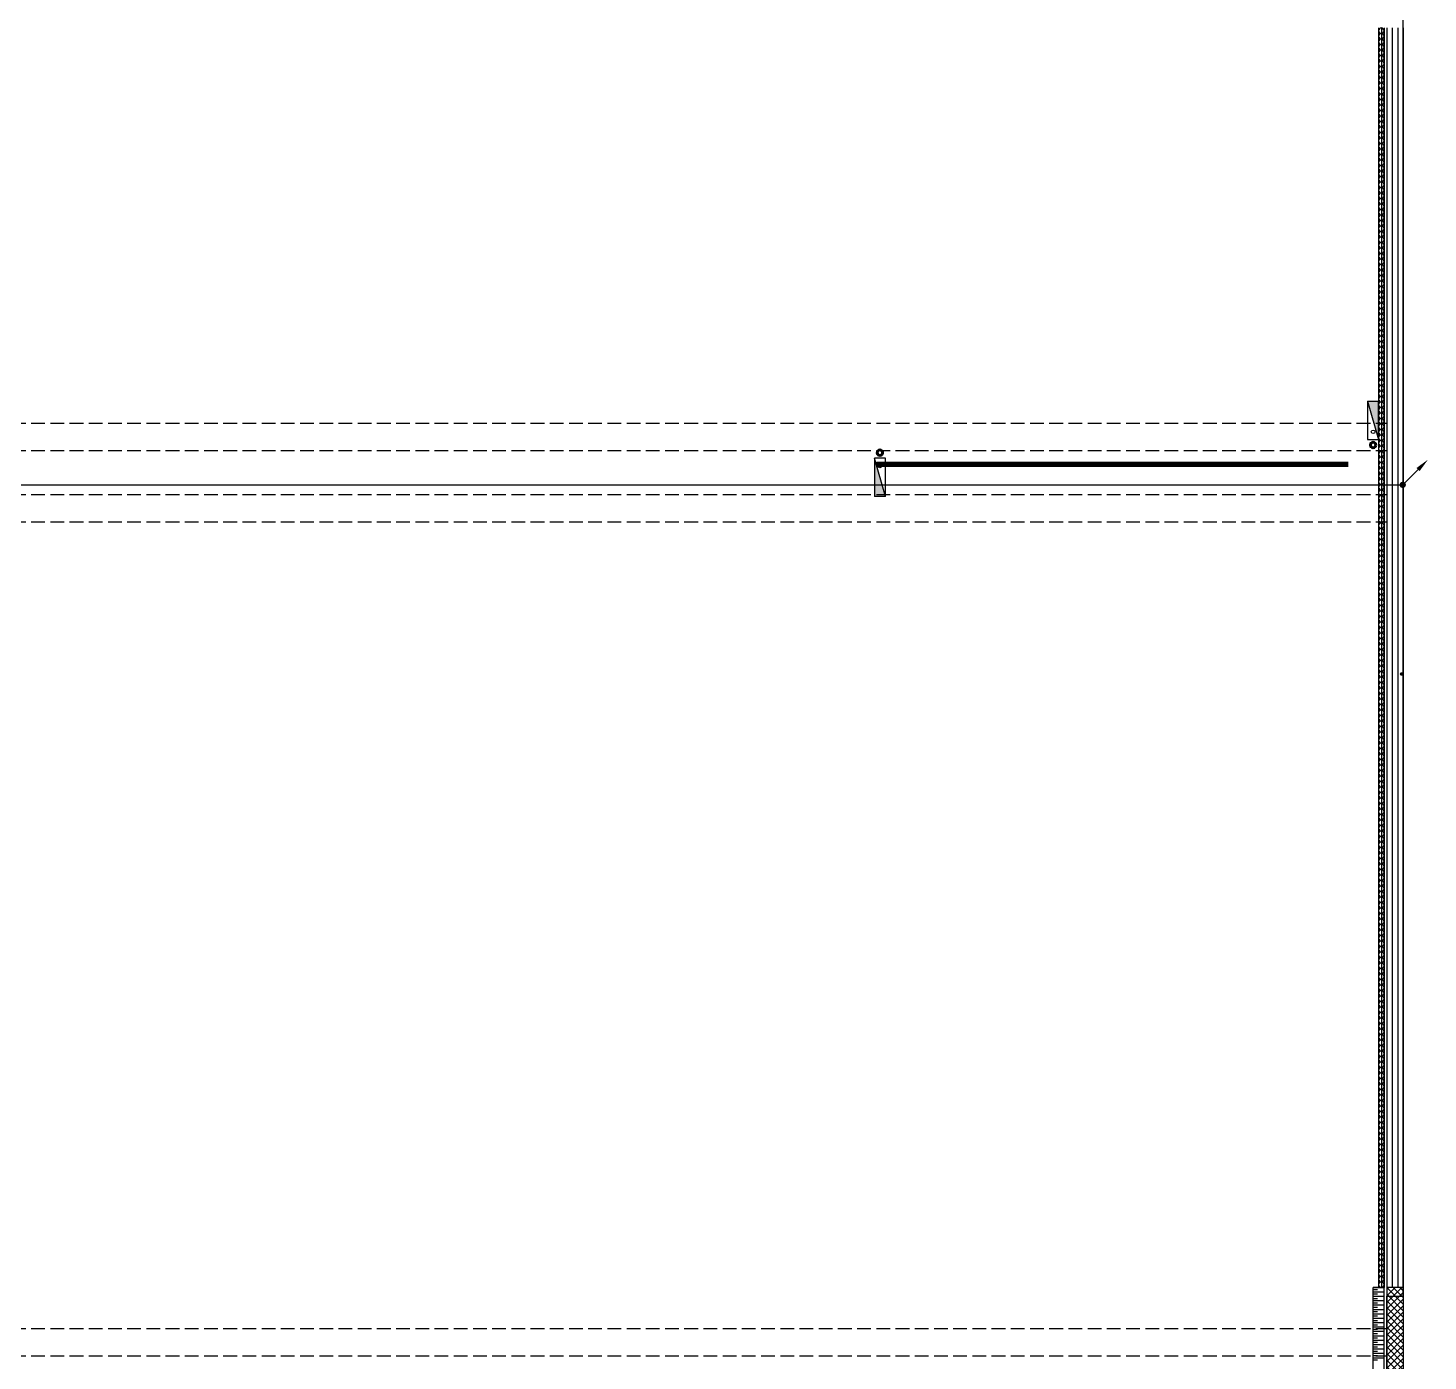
# Model space of a CAD drawing. Extents: x -474411 to 577939, y 0 to 1014176.
# Drawn here: x -153112 to -127604, y 656878 to 681170 of the extents above; entities that cross this region are included whole.
import ezdxf

# ---------------------------------------------------------------- set-up
doc = ezdxf.new("R2010")
doc.units = 0
doc.header["$LTSCALE"] = 1000
doc.header["$MEASUREMENT"] = 0
doc.linetypes.add('CENTER', pattern=[2, 1.25, -0.25, 0.25, -0.25])
doc.linetypes.add('DASH', pattern=[0.35, 0.25, -0.1])
doc.layers.get('Defpoints').update_dxf_attribs({"color": 210})
for name, color, linetype in [('A-AXIS-SYMB', 3, 'Continuous'), ('A-HATCH-2', 251, 'Continuous'), ('A-LIN-V', 9, 'Continuous'), ('A-WINDOW', 140, 'Continuous'), ('AS-WALL', 40, 'Continuous'), ('AS-结构边线层', 200, 'Continuous'), ('CURTWALL', 4, 'Continuous'), ('DIM_SYMB', 3, 'Continuous'), ('LWIRE', 4, 'Continuous'), ('PUB_HATCH', 8, 'Continuous'), ('SB_ZF消火栓', 10, 'Continuous'), ('照明-灯具', 3, 'Continuous')]:
    doc.layers.add(name, color=color, linetype=linetype)
doc.layers.add('LG-ZF消防', color=1, linetype='Continuous', lineweight=60)
doc.layers.add('柱间支撑', color=6, linetype='CENTER', lineweight=0)
doc.styles.get("Standard").update_dxf_attribs({"font": 'gbenor.shx', "bigfont": 'gbcbig.shx'})

# ---------------------------------------------------------------- blocks, each defined once
blk = doc.blocks.new('43243')
at = {"layer": 'AS-结构边线层', "color": 8}
blk.add_lwpolyline([(-155994, 639720), (-146454, 639720), (-146454, 640170), (-144354, 640170), (-144354, 639720), (-128354, 639720), (-128354, 658060), (-128054, 658060), (-128054, 681330)], dxfattribs=at)
blk = doc.blocks.new('w42343')
at = {"layer": 'A-HATCH-2', "linetype": 'DASH'}
for p, q in [((-263654, 673970), (-128354, 673970)), ((-263654, 673470), (-128354, 673470)), ((-263654, 672670), (-128354, 672670)), ((-263654, 672170), (-128354, 672170)), ((-263654, 657470), (-128354, 657470)), ((-263654, 656970), (-128354, 656970))]:
    blk.add_line(p, q, dxfattribs=at)
blk = doc.blocks.new('34242343243')
at = {"color": 8}
for p, q in [((-128504, 681170), (-128504, 681070)), ((-128454, 681170), (-128454, 681070)), ((-128404, 681170), (-128404, 681070)), ((-128504, 681070), (-128504, 680970)), ((-128504, 680970), (-128504, 680869)), ((-128504, 680869), (-128504, 680769)), ((-128454, 681070), (-128454, 680970)), ((-128454, 680970), (-128454, 680869)), ((-128454, 680869), (-128454, 680769)), ((-128404, 681070), (-128404, 680970)), ((-128404, 680970), (-128404, 680869)), ((-128404, 680869), (-128404, 680769)), ((-128504, 680769), (-128504, 680669)), ((-128504, 680669), (-128504, 680569)), ((-128504, 680569), (-128504, 680468)), ((-128454, 680769), (-128454, 680669)), ((-128454, 680669), (-128454, 680569)), ((-128454, 680569), (-128454, 680468)), ((-128404, 680769), (-128404, 680669)), ((-128404, 680669), (-128404, 680569)), ((-128404, 680569), (-128404, 680468)), ((-128504, 680468), (-128504, 680368)), ((-128504, 680368), (-128504, 680268)), ((-128454, 680468), (-128454, 680368)), ((-128454, 680368), (-128454, 680268)), ((-128404, 680468), (-128404, 680368)), ((-128404, 680368), (-128404, 680268)), ((-128504, 680268), (-128504, 680168)), ((-128504, 680168), (-128504, 680068)), ((-128504, 680068), (-128504, 679967)), ((-128454, 680268), (-128454, 680168)), ((-128454, 680168), (-128454, 680068)), ((-128454, 680068), (-128454, 679967)), ((-128404, 680268), (-128404, 680168)), ((-128404, 680168), (-128404, 680068)), ((-128404, 680068), (-128404, 679967)), ((-128504, 679967), (-128504, 679867)), ((-128504, 679867), (-128504, 679767)), ((-128454, 679967), (-128454, 679867)), ((-128454, 679867), (-128454, 679767)), ((-128404, 679967), (-128404, 679867)), ((-128404, 679867), (-128404, 679767)), ((-128504, 679767), (-128504, 679667)), ((-128504, 679667), (-128504, 679567)), ((-128504, 679567), (-128504, 679466)), ((-128454, 679767), (-128454, 679667)), ((-128454, 679667), (-128454, 679567)), ((-128454, 679567), (-128454, 679466)), ((-128404, 679767), (-128404, 679667)), ((-128404, 679667), (-128404, 679567)), ((-128404, 679567), (-128404, 679466)), ((-128504, 679466), (-128504, 679366)), ((-128504, 679366), (-128504, 679266)), ((-128454, 679466), (-128454, 679366)), ((-128454, 679366), (-128454, 679266)), ((-128404, 679466), (-128404, 679366)), ((-128404, 679366), (-128404, 679266)), ((-128504, 679266), (-128504, 679166)), ((-128504, 679166), (-128504, 679065)), ((-128504, 679065), (-128504, 678965)), ((-128454, 679266), (-128454, 679166)), ((-128454, 679166), (-128454, 679065)), ((-128454, 679065), (-128454, 678965)), ((-128404, 679266), (-128404, 679166)), ((-128404, 679166), (-128404, 679065)), ((-128404, 679065), (-128404, 678965)), ((-128504, 678965), (-128504, 678865)), ((-128504, 678865), (-128504, 678765)), ((-128454, 678965), (-128454, 678865)), ((-128454, 678865), (-128454, 678765)), ((-128404, 678965), (-128404, 678865)), ((-128404, 678865), (-128404, 678765)), ((-128504, 678765), (-128504, 678665)), ((-128504, 678665), (-128504, 678564)), ((-128504, 678564), (-128504, 678464)), ((-128454, 678765), (-128454, 678665)), ((-128454, 678665), (-128454, 678564)), ((-128454, 678564), (-128454, 678464)), ((-128404, 678765), (-128404, 678665)), ((-128404, 678665), (-128404, 678564)), ((-128404, 678564), (-128404, 678464)), ((-128504, 678464), (-128504, 678364)), ((-128504, 678364), (-128504, 678264)), ((-128454, 678464), (-128454, 678364)), ((-128454, 678364), (-128454, 678264)), ((-128404, 678464), (-128404, 678364)), ((-128404, 678364), (-128404, 678264)), ((-128504, 678264), (-128504, 678163)), ((-128504, 678163), (-128504, 678063)), ((-128504, 678063), (-128504, 677963)), ((-128454, 678264), (-128454, 678163)), ((-128454, 678163), (-128454, 678063)), ((-128454, 678063), (-128454, 677963)), ((-128404, 678264), (-128404, 678163)), ((-128404, 678163), (-128404, 678063)), ((-128404, 678063), (-128404, 677963)), ((-128504, 677963), (-128504, 677863)), ((-128504, 677863), (-128504, 677763)), ((-128504, 677763), (-128504, 677662)), ((-128454, 677963), (-128454, 677863)), ((-128454, 677863), (-128454, 677763)), ((-128454, 677763), (-128454, 677662)), ((-128404, 677963), (-128404, 677863)), ((-128404, 677863), (-128404, 677763)), ((-128404, 677763), (-128404, 677662)), ((-128504, 677662), (-128504, 677562)), ((-128504, 677562), (-128504, 677462)), ((-128454, 677662), (-128454, 677562)), ((-128454, 677562), (-128454, 677462)), ((-128404, 677662), (-128404, 677562)), ((-128404, 677562), (-128404, 677462)), ((-128504, 677462), (-128504, 677362)), ((-128504, 677362), (-128504, 677261)), ((-128504, 677261), (-128504, 677161)), ((-128454, 677462), (-128454, 677362)), ((-128454, 677362), (-128454, 677261)), ((-128454, 677261), (-128454, 677161)), ((-128404, 677462), (-128404, 677362)), ((-128404, 677362), (-128404, 677261)), ((-128404, 677261), (-128404, 677161)), ((-128504, 677161), (-128504, 677061)), ((-128504, 677061), (-128504, 676961)), ((-128454, 677161), (-128454, 677061)), ((-128454, 677061), (-128454, 676961)), ((-128404, 677161), (-128404, 677061)), ((-128404, 677061), (-128404, 676961)), ((-128504, 676961), (-128504, 676861)), ((-128504, 676861), (-128504, 676760)), ((-128504, 676760), (-128504, 676660)), ((-128454, 676961), (-128454, 676861)), ((-128454, 676861), (-128454, 676760)), ((-128454, 676760), (-128454, 676660)), ((-128404, 676961), (-128404, 676861)), ((-128404, 676861), (-128404, 676760)), ((-128404, 676760), (-128404, 676660)), ((-128504, 676660), (-128504, 676560)), ((-128504, 676560), (-128504, 676460)), ((-128454, 676660), (-128454, 676560)), ((-128454, 676560), (-128454, 676460)), ((-128404, 676660), (-128404, 676560)), ((-128404, 676560), (-128404, 676460)), ((-128504, 676460), (-128504, 676360)), ((-128504, 676360), (-128504, 676259)), ((-128504, 676259), (-128504, 676159)), ((-128454, 676460), (-128454, 676360)), ((-128454, 676360), (-128454, 676259)), ((-128454, 676259), (-128454, 676159)), ((-128404, 676460), (-128404, 676360)), ((-128404, 676360), (-128404, 676259)), ((-128404, 676259), (-128404, 676159)), ((-128504, 676159), (-128504, 676059)), ((-128504, 676059), (-128504, 675959)), ((-128454, 676159), (-128454, 676059)), ((-128454, 676059), (-128454, 675959)), ((-128404, 676159), (-128404, 676059)), ((-128404, 676059), (-128404, 675959)), ((-128504, 675959), (-128504, 675858)), ((-128504, 675858), (-128504, 675758)), ((-128504, 675758), (-128504, 675658)), ((-128454, 675959), (-128454, 675858)), ((-128454, 675858), (-128454, 675758)), ((-128454, 675758), (-128454, 675658)), ((-128404, 675959), (-128404, 675858)), ((-128404, 675858), (-128404, 675758)), ((-128404, 675758), (-128404, 675658)), ((-128504, 675658), (-128504, 675558)), ((-128504, 675558), (-128504, 675458)), ((-128454, 675658), (-128454, 675558)), ((-128454, 675558), (-128454, 675458)), ((-128404, 675658), (-128404, 675558)), ((-128404, 675558), (-128404, 675458)), ((-128504, 675458), (-128504, 675357)), ((-128504, 675357), (-128504, 675257)), ((-128504, 675257), (-128504, 675157)), ((-128454, 675458), (-128454, 675357)), ((-128454, 675357), (-128454, 675257)), ((-128454, 675257), (-128454, 675157)), ((-128404, 675458), (-128404, 675357)), ((-128404, 675357), (-128404, 675257)), ((-128404, 675257), (-128404, 675157)), ((-128504, 675157), (-128504, 675057)), ((-128504, 675057), (-128504, 674956)), ((-128504, 674956), (-128504, 674856)), ((-128454, 675157), (-128454, 675057)), ((-128454, 675057), (-128454, 674956)), ((-128454, 674956), (-128454, 674856)), ((-128404, 675157), (-128404, 675057)), ((-128404, 675057), (-128404, 674956)), ((-128404, 674956), (-128404, 674856)), ((-128504, 674856), (-128504, 674756)), ((-128504, 674756), (-128504, 674656)), ((-128454, 674856), (-128454, 674756)), ((-128454, 674756), (-128454, 674656)), ((-128404, 674856), (-128404, 674756)), ((-128404, 674756), (-128404, 674656)), ((-128504, 674656), (-128504, 674556)), ((-128504, 674556), (-128504, 674455)), ((-128504, 674455), (-128504, 674355)), ((-128454, 674656), (-128454, 674556)), ((-128454, 674556), (-128454, 674455)), ((-128454, 674455), (-128454, 674355)), ((-128404, 674656), (-128404, 674556)), ((-128404, 674556), (-128404, 674455)), ((-128404, 674455), (-128404, 674355)), ((-128504, 674355), (-128504, 674255)), ((-128504, 674255), (-128504, 674155)), ((-128454, 674355), (-128454, 674255)), ((-128454, 674255), (-128454, 674155)), ((-128404, 674355), (-128404, 674255)), ((-128404, 674255), (-128404, 674155)), ((-128504, 674155), (-128504, 674054)), ((-128504, 674054), (-128504, 673954)), ((-128504, 673954), (-128504, 673854)), ((-128454, 674155), (-128454, 674054)), ((-128454, 674054), (-128454, 673954)), ((-128454, 673954), (-128454, 673854)), ((-128404, 674155), (-128404, 674054)), ((-128404, 674054), (-128404, 673954)), ((-128404, 673954), (-128404, 673854)), ((-128504, 673854), (-128504, 673754)), ((-128504, 673754), (-128504, 673654)), ((-128454, 673854), (-128454, 673754)), ((-128454, 673754), (-128454, 673654)), ((-128404, 673854), (-128404, 673754)), ((-128404, 673754), (-128404, 673654)), ((-128504, 673654), (-128504, 673553)), ((-128504, 673553), (-128504, 673453)), ((-128504, 673453), (-128504, 673353)), ((-128454, 673654), (-128454, 673553)), ((-128454, 673553), (-128454, 673453)), ((-128454, 673453), (-128454, 673353)), ((-128404, 673654), (-128404, 673553)), ((-128404, 673553), (-128404, 673453)), ((-128404, 673453), (-128404, 673353)), ((-128504, 673353), (-128504, 673253)), ((-128504, 673253), (-128504, 673153)), ((-128454, 673353), (-128454, 673253)), ((-128454, 673253), (-128454, 673153)), ((-128404, 673353), (-128404, 673253)), ((-128404, 673253), (-128404, 673153)), ((-128504, 673153), (-128504, 673052)), ((-128504, 673052), (-128504, 672952)), ((-128504, 672952), (-128504, 672852)), ((-128454, 673153), (-128454, 673052)), ((-128454, 673052), (-128454, 672952)), ((-128454, 672952), (-128454, 672852)), ((-128404, 673153), (-128404, 673052)), ((-128404, 673052), (-128404, 672952)), ((-128404, 672952), (-128404, 672852)), ((-128504, 672852), (-128504, 672752)), ((-128504, 672752), (-128504, 672651)), ((-128454, 672852), (-128454, 672752)), ((-128454, 672752), (-128454, 672651)), ((-128404, 672852), (-128404, 672752)), ((-128404, 672752), (-128404, 672651)), ((-128504, 672651), (-128504, 672551)), ((-128504, 672551), (-128504, 672451)), ((-128504, 672451), (-128504, 672351)), ((-128454, 672651), (-128454, 672551)), ((-128454, 672551), (-128454, 672451)), ((-128454, 672451), (-128454, 672351)), ((-128404, 672651), (-128404, 672551)), ((-128404, 672551), (-128404, 672451)), ((-128404, 672451), (-128404, 672351)), ((-128504, 672351), (-128504, 672251)), ((-128504, 672251), (-128504, 672150)), ((-128504, 672150), (-128504, 672050)), ((-128454, 672351), (-128454, 672251)), ((-128454, 672251), (-128454, 672150)), ((-128454, 672150), (-128454, 672050)), ((-128404, 672351), (-128404, 672251)), ((-128404, 672251), (-128404, 672150)), ((-128404, 672150), (-128404, 672050)), ((-128504, 672050), (-128504, 671950)), ((-128504, 671950), (-128504, 671850)), ((-128454, 672050), (-128454, 671950)), ((-128454, 671950), (-128454, 671850)), ((-128404, 672050), (-128404, 671950)), ((-128404, 671950), (-128404, 671850)), ((-128504, 671850), (-128504, 671749)), ((-128504, 671749), (-128504, 671649)), ((-128504, 671649), (-128504, 671549)), ((-128454, 671850), (-128454, 671749)), ((-128454, 671749), (-128454, 671649)), ((-128454, 671649), (-128454, 671549)), ((-128404, 671850), (-128404, 671749)), ((-128404, 671749), (-128404, 671649)), ((-128404, 671649), (-128404, 671549)), ((-128504, 671549), (-128504, 671449)), ((-128504, 671449), (-128504, 671349)), ((-128454, 671549), (-128454, 671449)), ((-128454, 671449), (-128454, 671349)), ((-128404, 671549), (-128404, 671449)), ((-128404, 671449), (-128404, 671349)), ((-128504, 671349), (-128504, 671248)), ((-128504, 671248), (-128504, 671148)), ((-128504, 671148), (-128504, 671048)), ((-128454, 671349), (-128454, 671248)), ((-128454, 671248), (-128454, 671148)), ((-128454, 671148), (-128454, 671048)), ((-128404, 671349), (-128404, 671248)), ((-128404, 671248), (-128404, 671148)), ((-128404, 671148), (-128404, 671048)), ((-128504, 671048), (-128504, 670948)), ((-128504, 670948), (-128504, 670848)), ((-128454, 671048), (-128454, 670948)), ((-128454, 670948), (-128454, 670848)), ((-128404, 671048), (-128404, 670948)), ((-128404, 670948), (-128404, 670848)), ((-128504, 670848), (-128504, 670747)), ((-128504, 670747), (-128504, 670647)), ((-128504, 670647), (-128504, 670547)), ((-128454, 670848), (-128454, 670747)), ((-128454, 670747), (-128454, 670647)), ((-128454, 670647), (-128454, 670547)), ((-128404, 670848), (-128404, 670747)), ((-128404, 670747), (-128404, 670647)), ((-128404, 670647), (-128404, 670547)), ((-128504, 670547), (-128504, 670447)), ((-128504, 670447), (-128504, 670346)), ((-128454, 670547), (-128454, 670447)), ((-128454, 670447), (-128454, 670346)), ((-128404, 670547), (-128404, 670447)), ((-128404, 670447), (-128404, 670346)), ((-128504, 670346), (-128504, 670246)), ((-128504, 670246), (-128504, 670146)), ((-128504, 670146), (-128504, 670046)), ((-128454, 670346), (-128454, 670246)), ((-128454, 670246), (-128454, 670146)), ((-128454, 670146), (-128454, 670046)), ((-128404, 670346), (-128404, 670246)), ((-128404, 670246), (-128404, 670146)), ((-128404, 670146), (-128404, 670046)), ((-128504, 670046), (-128504, 669946)), ((-128504, 669946), (-128504, 669845)), ((-128454, 670046), (-128454, 669946)), ((-128454, 669946), (-128454, 669845)), ((-128404, 670046), (-128404, 669946)), ((-128404, 669946), (-128404, 669845)), ((-128504, 669845), (-128504, 669745)), ((-128504, 669745), (-128504, 669645)), ((-128504, 669645), (-128504, 669545)), ((-128454, 669845), (-128454, 669745)), ((-128454, 669745), (-128454, 669645)), ((-128454, 669645), (-128454, 669545)), ((-128404, 669845), (-128404, 669745)), ((-128404, 669745), (-128404, 669645)), ((-128404, 669645), (-128404, 669545)), ((-128504, 669545), (-128504, 669444)), ((-128504, 669444), (-128504, 669344)), ((-128504, 669344), (-128504, 669244)), ((-128454, 669545), (-128454, 669444)), ((-128454, 669444), (-128454, 669344)), ((-128454, 669344), (-128454, 669244)), ((-128404, 669545), (-128404, 669444)), ((-128404, 669444), (-128404, 669344)), ((-128404, 669344), (-128404, 669244)), ((-128504, 669244), (-128504, 669144)), ((-128504, 669144), (-128504, 669044)), ((-128454, 669244), (-128454, 669144)), ((-128454, 669144), (-128454, 669044)), ((-128404, 669244), (-128404, 669144)), ((-128404, 669144), (-128404, 669044)), ((-128504, 669044), (-128504, 668943)), ((-128504, 668943), (-128504, 668843)), ((-128504, 668843), (-128504, 668743)), ((-128454, 669044), (-128454, 668943)), ((-128454, 668943), (-128454, 668843)), ((-128454, 668843), (-128454, 668743)), ((-128404, 669044), (-128404, 668943)), ((-128404, 668943), (-128404, 668843)), ((-128404, 668843), (-128404, 668743)), ((-128504, 668743), (-128504, 668643)), ((-128504, 668643), (-128504, 668542)), ((-128454, 668743), (-128454, 668643)), ((-128454, 668643), (-128454, 668542)), ((-128404, 668743), (-128404, 668643)), ((-128404, 668643), (-128404, 668542)), ((-128504, 668542), (-128504, 668442)), ((-128504, 668442), (-128504, 668342)), ((-128504, 668342), (-128504, 668242)), ((-128454, 668542), (-128454, 668442)), ((-128454, 668442), (-128454, 668342)), ((-128454, 668342), (-128454, 668242)), ((-128404, 668542), (-128404, 668442)), ((-128404, 668442), (-128404, 668342)), ((-128404, 668342), (-128404, 668242)), ((-128504, 668242), (-128504, 668142)), ((-128504, 668142), (-128504, 668041)), ((-128454, 668242), (-128454, 668142)), ((-128454, 668142), (-128454, 668041)), ((-128404, 668242), (-128404, 668142)), ((-128404, 668142), (-128404, 668041)), ((-128504, 668041), (-128504, 667941)), ((-128504, 667941), (-128504, 667841)), ((-128504, 667841), (-128504, 667741)), ((-128454, 668041), (-128454, 667941)), ((-128454, 667941), (-128454, 667841)), ((-128454, 667841), (-128454, 667741)), ((-128404, 668041), (-128404, 667941)), ((-128404, 667941), (-128404, 667841)), ((-128404, 667841), (-128404, 667741)), ((-128504, 667741), (-128504, 667641)), ((-128504, 667641), (-128504, 667540)), ((-128454, 667741), (-128454, 667641)), ((-128454, 667641), (-128454, 667540)), ((-128404, 667741), (-128404, 667641)), ((-128404, 667641), (-128404, 667540)), ((-128504, 667540), (-128504, 667440)), ((-128504, 667440), (-128504, 667340)), ((-128504, 667340), (-128504, 667240)), ((-128454, 667540), (-128454, 667440)), ((-128454, 667440), (-128454, 667340)), ((-128454, 667340), (-128454, 667240)), ((-128404, 667540), (-128404, 667440)), ((-128404, 667440), (-128404, 667340)), ((-128404, 667340), (-128404, 667240)), ((-128504, 667240), (-128504, 667139)), ((-128504, 667139), (-128504, 667039)), ((-128454, 667240), (-128454, 667139)), ((-128454, 667139), (-128454, 667039)), ((-128404, 667240), (-128404, 667139)), ((-128404, 667139), (-128404, 667039)), ((-128504, 667039), (-128504, 666939)), ((-128504, 666939), (-128504, 666839)), ((-128504, 666839), (-128504, 666739)), ((-128454, 667039), (-128454, 666939)), ((-128454, 666939), (-128454, 666839)), ((-128454, 666839), (-128454, 666739)), ((-128404, 667039), (-128404, 666939)), ((-128404, 666939), (-128404, 666839)), ((-128404, 666839), (-128404, 666739)), ((-128504, 666739), (-128504, 666638)), ((-128504, 666638), (-128504, 666538)), ((-128504, 666538), (-128504, 666438)), ((-128454, 666739), (-128454, 666638)), ((-128454, 666638), (-128454, 666538)), ((-128454, 666538), (-128454, 666438)), ((-128404, 666739), (-128404, 666638)), ((-128404, 666638), (-128404, 666538)), ((-128404, 666538), (-128404, 666438)), ((-128504, 666438), (-128504, 666338)), ((-128504, 666338), (-128504, 666237)), ((-128454, 666438), (-128454, 666338)), ((-128454, 666338), (-128454, 666237)), ((-128404, 666438), (-128404, 666338)), ((-128404, 666338), (-128404, 666237)), ((-128504, 666237), (-128504, 666137)), ((-128504, 666137), (-128504, 666037)), ((-128504, 666037), (-128504, 665937)), ((-128454, 666237), (-128454, 666137)), ((-128454, 666137), (-128454, 666037)), ((-128454, 666037), (-128454, 665937)), ((-128404, 666237), (-128404, 666137)), ((-128404, 666137), (-128404, 666037)), ((-128404, 666037), (-128404, 665937)), ((-128504, 665937), (-128504, 665837)), ((-128504, 665837), (-128504, 665736)), ((-128454, 665937), (-128454, 665837)), ((-128454, 665837), (-128454, 665736)), ((-128404, 665937), (-128404, 665837)), ((-128404, 665837), (-128404, 665736)), ((-128504, 665736), (-128504, 665636)), ((-128504, 665636), (-128504, 665536)), ((-128504, 665536), (-128504, 665436)), ((-128454, 665736), (-128454, 665636)), ((-128454, 665636), (-128454, 665536)), ((-128454, 665536), (-128454, 665436)), ((-128404, 665736), (-128404, 665636)), ((-128404, 665636), (-128404, 665536)), ((-128404, 665536), (-128404, 665436)), ((-128504, 665436), (-128504, 665336)), ((-128504, 665336), (-128504, 665235)), ((-128454, 665436), (-128454, 665336)), ((-128454, 665336), (-128454, 665235)), ((-128404, 665436), (-128404, 665336)), ((-128404, 665336), (-128404, 665235)), ((-128504, 665235), (-128504, 665135)), ((-128504, 665135), (-128504, 665035)), ((-128504, 665035), (-128504, 664935)), ((-128454, 665235), (-128454, 665135)), ((-128454, 665135), (-128454, 665035)), ((-128454, 665035), (-128454, 664935)), ((-128404, 665235), (-128404, 665135)), ((-128404, 665135), (-128404, 665035)), ((-128404, 665035), (-128404, 664935)), ((-128504, 664935), (-128504, 664834)), ((-128504, 664834), (-128504, 664734)), ((-128454, 664935), (-128454, 664834)), ((-128454, 664834), (-128454, 664734)), ((-128404, 664935), (-128404, 664834)), ((-128404, 664834), (-128404, 664734)), ((-128504, 664734), (-128504, 664634)), ((-128504, 664634), (-128504, 664534)), ((-128504, 664534), (-128504, 664434)), ((-128454, 664734), (-128454, 664634)), ((-128454, 664634), (-128454, 664534)), ((-128454, 664534), (-128454, 664434)), ((-128404, 664734), (-128404, 664634)), ((-128404, 664634), (-128404, 664534)), ((-128404, 664534), (-128404, 664434)), ((-128504, 664434), (-128504, 664333)), ((-128504, 664333), (-128504, 664233)), ((-128454, 664434), (-128454, 664333)), ((-128454, 664333), (-128454, 664233)), ((-128404, 664434), (-128404, 664333)), ((-128404, 664333), (-128404, 664233)), ((-128504, 664233), (-128504, 664133)), ((-128504, 664133), (-128504, 664033)), ((-128504, 664033), (-128504, 663932)), ((-128454, 664233), (-128454, 664133)), ((-128454, 664133), (-128454, 664033)), ((-128454, 664033), (-128454, 663932)), ((-128404, 664233), (-128404, 664133)), ((-128404, 664133), (-128404, 664033)), ((-128404, 664033), (-128404, 663932)), ((-128504, 663932), (-128504, 663832)), ((-128504, 663832), (-128504, 663732)), ((-128504, 663732), (-128504, 663632)), ((-128454, 663932), (-128454, 663832)), ((-128454, 663832), (-128454, 663732)), ((-128454, 663732), (-128454, 663632)), ((-128404, 663932), (-128404, 663832)), ((-128404, 663832), (-128404, 663732)), ((-128404, 663732), (-128404, 663632)), ((-128504, 663632), (-128504, 663532)), ((-128504, 663532), (-128504, 663431)), ((-128454, 663632), (-128454, 663532)), ((-128454, 663532), (-128454, 663431)), ((-128404, 663632), (-128404, 663532)), ((-128404, 663532), (-128404, 663431)), ((-128504, 663431), (-128504, 663331)), ((-128504, 663331), (-128504, 663231)), ((-128504, 663231), (-128504, 663131)), ((-128454, 663431), (-128454, 663331)), ((-128454, 663331), (-128454, 663231)), ((-128454, 663231), (-128454, 663131)), ((-128404, 663431), (-128404, 663331)), ((-128404, 663331), (-128404, 663231)), ((-128404, 663231), (-128404, 663131)), ((-128504, 663131), (-128504, 663030)), ((-128504, 663030), (-128504, 662930)), ((-128454, 663131), (-128454, 663030)), ((-128454, 663030), (-128454, 662930)), ((-128404, 663131), (-128404, 663030)), ((-128404, 663030), (-128404, 662930)), ((-128504, 662930), (-128504, 662830)), ((-128504, 662830), (-128504, 662730)), ((-128504, 662730), (-128504, 662630)), ((-128454, 662930), (-128454, 662830)), ((-128454, 662830), (-128454, 662730)), ((-128454, 662730), (-128454, 662630)), ((-128404, 662930), (-128404, 662830)), ((-128404, 662830), (-128404, 662730)), ((-128404, 662730), (-128404, 662630)), ((-128504, 662630), (-128504, 662529)), ((-128504, 662529), (-128504, 662429)), ((-128454, 662630), (-128454, 662529)), ((-128454, 662529), (-128454, 662429)), ((-128404, 662630), (-128404, 662529)), ((-128404, 662529), (-128404, 662429)), ((-128504, 662429), (-128504, 662329)), ((-128504, 662329), (-128504, 662229)), ((-128504, 662229), (-128504, 662129)), ((-128454, 662429), (-128454, 662329)), ((-128454, 662329), (-128454, 662229)), ((-128454, 662229), (-128454, 662129)), ((-128404, 662429), (-128404, 662329)), ((-128404, 662329), (-128404, 662229)), ((-128404, 662229), (-128404, 662129)), ((-128504, 662129), (-128504, 662028)), ((-128504, 662028), (-128504, 661928)), ((-128454, 662129), (-128454, 662028)), ((-128454, 662028), (-128454, 661928)), ((-128404, 662129), (-128404, 662028)), ((-128404, 662028), (-128404, 661928)), ((-128504, 661928), (-128504, 661828)), ((-128504, 661828), (-128504, 661728)), ((-128504, 661728), (-128504, 661627)), ((-128454, 661928), (-128454, 661828)), ((-128454, 661828), (-128454, 661728)), ((-128454, 661728), (-128454, 661627)), ((-128404, 661928), (-128404, 661828)), ((-128404, 661828), (-128404, 661728)), ((-128404, 661728), (-128404, 661627)), ((-128504, 661627), (-128504, 661527)), ((-128504, 661527), (-128504, 661427)), ((-128454, 661627), (-128454, 661527)), ((-128454, 661527), (-128454, 661427)), ((-128404, 661627), (-128404, 661527)), ((-128404, 661527), (-128404, 661427)), ((-128504, 661427), (-128504, 661327)), ((-128504, 661327), (-128504, 661227)), ((-128504, 661227), (-128504, 661126)), ((-128454, 661427), (-128454, 661327)), ((-128454, 661327), (-128454, 661227)), ((-128454, 661227), (-128454, 661126)), ((-128404, 661427), (-128404, 661327)), ((-128404, 661327), (-128404, 661227)), ((-128404, 661227), (-128404, 661126)), ((-128504, 661126), (-128504, 661026)), ((-128504, 661026), (-128504, 660926)), ((-128504, 660926), (-128504, 660826)), ((-128454, 661126), (-128454, 661026)), ((-128454, 661026), (-128454, 660926)), ((-128454, 660926), (-128454, 660826)), ((-128404, 661126), (-128404, 661026)), ((-128404, 661026), (-128404, 660926)), ((-128404, 660926), (-128404, 660826)), ((-128504, 660826), (-128504, 660725)), ((-128504, 660725), (-128504, 660625)), ((-128454, 660826), (-128454, 660725)), ((-128454, 660725), (-128454, 660625)), ((-128404, 660826), (-128404, 660725)), ((-128404, 660725), (-128404, 660625)), ((-128504, 660625), (-128504, 660525)), ((-128504, 660525), (-128504, 660425)), ((-128504, 660425), (-128504, 660325)), ((-128454, 660625), (-128454, 660525)), ((-128454, 660525), (-128454, 660425)), ((-128454, 660425), (-128454, 660325)), ((-128404, 660625), (-128404, 660525)), ((-128404, 660525), (-128404, 660425)), ((-128404, 660425), (-128404, 660325)), ((-128504, 660325), (-128504, 660224)), ((-128504, 660224), (-128504, 660124)), ((-128454, 660325), (-128454, 660224)), ((-128454, 660224), (-128454, 660124)), ((-128404, 660325), (-128404, 660224)), ((-128404, 660224), (-128404, 660124)), ((-128504, 660124), (-128504, 660024)), ((-128504, 660024), (-128504, 659924)), ((-128504, 659924), (-128504, 659823)), ((-128454, 660124), (-128454, 660024)), ((-128454, 660024), (-128454, 659924)), ((-128454, 659924), (-128454, 659823)), ((-128404, 660124), (-128404, 660024)), ((-128404, 660024), (-128404, 659924)), ((-128404, 659924), (-128404, 659823)), ((-128504, 659823), (-128504, 659723)), ((-128504, 659723), (-128504, 659623)), ((-128454, 659823), (-128454, 659723)), ((-128454, 659723), (-128454, 659623)), ((-128404, 659823), (-128404, 659723)), ((-128404, 659723), (-128404, 659623)), ((-128504, 659623), (-128504, 659523)), ((-128504, 659523), (-128504, 659423)), ((-128504, 659423), (-128504, 659322)), ((-128454, 659623), (-128454, 659523)), ((-128454, 659523), (-128454, 659423)), ((-128454, 659423), (-128454, 659322)), ((-128404, 659623), (-128404, 659523)), ((-128404, 659523), (-128404, 659423)), ((-128404, 659423), (-128404, 659322)), ((-128504, 659322), (-128504, 659222)), ((-128504, 659222), (-128504, 659122)), ((-128454, 659322), (-128454, 659222)), ((-128454, 659222), (-128454, 659122)), ((-128404, 659322), (-128404, 659222)), ((-128404, 659222), (-128404, 659122)), ((-128504, 659122), (-128504, 659022)), ((-128504, 659022), (-128504, 658922)), ((-128504, 658922), (-128504, 658821)), ((-128454, 659122), (-128454, 659022)), ((-128454, 659022), (-128454, 658922)), ((-128454, 658922), (-128454, 658821)), ((-128404, 659122), (-128404, 659022)), ((-128404, 659022), (-128404, 658922)), ((-128404, 658922), (-128404, 658821)), ((-128504, 658821), (-128504, 658721)), ((-128504, 658721), (-128504, 658621)), ((-128454, 658821), (-128454, 658721)), ((-128454, 658721), (-128454, 658621)), ((-128404, 658821), (-128404, 658721)), ((-128404, 658721), (-128404, 658621)), ((-128504, 658621), (-128504, 658521)), ((-128504, 658521), (-128504, 658420)), ((-128504, 658420), (-128504, 658320)), ((-128454, 658621), (-128454, 658521)), ((-128454, 658521), (-128454, 658420)), ((-128454, 658420), (-128454, 658320)), ((-128404, 658621), (-128404, 658521)), ((-128404, 658521), (-128404, 658420)), ((-128404, 658420), (-128404, 658320)), ((-128604, 658220), (-128404, 658220)), ((-128604, 658180), (-128524, 658180)), ((-128604, 658140), (-128404, 658140)), ((-128504, 658320), (-128504, 658220)), ((-128454, 658320), (-128454, 658220)), ((-128404, 658320), (-128404, 658220)), ((-128604, 658100), (-128524, 658100)), ((-128604, 658060), (-128404, 658060)), ((-128604, 658020), (-128524, 658020)), ((-128604, 657980), (-128404, 657980)), ((-128604, 657940), (-128524, 657940)), ((-128604, 657900), (-128404, 657900)), ((-128604, 657860), (-128524, 657860)), ((-128604, 657819), (-128404, 657819)), ((-128604, 657779), (-128524, 657779)), ((-128604, 657739), (-128404, 657739)), ((-128604, 657699), (-128524, 657699)), ((-128604, 657659), (-128404, 657659)), ((-128604, 657619), (-128524, 657619)), ((-128604, 657579), (-128404, 657579)), ((-128604, 657539), (-128524, 657539)), ((-128604, 657499), (-128404, 657499)), ((-128604, 657459), (-128524, 657459)), ((-128604, 657419), (-128404, 657419)), ((-128604, 657379), (-128524, 657379)), ((-128604, 657339), (-128404, 657339)), ((-128604, 657299), (-128524, 657299)), ((-128604, 657259), (-128404, 657259)), ((-128604, 657219), (-128524, 657219)), ((-128604, 657179), (-128404, 657179)), ((-128604, 657139), (-128524, 657139)), ((-128604, 657098), (-128404, 657098)), ((-128604, 657058), (-128524, 657058)), ((-128604, 657018), (-128404, 657018)), ((-128604, 656978), (-128524, 656978)), ((-128604, 656938), (-128404, 656938)), ((-128604, 656898), (-128524, 656898))]:
    blk.add_line(p, q, dxfattribs=at)
at = {"color": 8, "extrusion": (0, 0, -1)}
for centre in [(-128454, 681120), (-128454, 681020), (-128454, 680919), (-128454, 680819), (-128454, 680719), (-128454, 680619), (-128454, 680519), (-128454, 680418), (-128454, 680318), (-128454, 680218), (-128454, 680118), (-128454, 680017), (-128454, 679917), (-128454, 679817), (-128454, 679717), (-128454, 679617), (-128454, 679516), (-128454, 679416), (-128454, 679316), (-128454, 679216), (-128454, 679116), (-128454, 679015), (-128454, 678915), (-128454, 678815), (-128454, 678715), (-128454, 678614), (-128454, 678514), (-128454, 678414), (-128454, 678314), (-128454, 678214), (-128454, 678113), (-128454, 678013), (-128454, 677913), (-128454, 677813), (-128454, 677712), (-128454, 677612), (-128454, 677512), (-128454, 677412), (-128454, 677312), (-128454, 677211), (-128454, 677111), (-128454, 677011), (-128454, 676911), (-128454, 676811), (-128454, 676710), (-128454, 676610), (-128454, 676510), (-128454, 676410), (-128454, 676309), (-128454, 676209), (-128454, 676109), (-128454, 676009), (-128454, 675909), (-128454, 675808), (-128454, 675708), (-128454, 675608), (-128454, 675508), (-128454, 675407), (-128454, 675307), (-128454, 675207), (-128454, 675107), (-128454, 675007), (-128454, 674906), (-128454, 674806), (-128454, 674706), (-128454, 674606), (-128454, 674505), (-128454, 674405), (-128454, 674305), (-128454, 674205), (-128454, 674105), (-128454, 674004), (-128454, 673904), (-128454, 673804), (-128454, 673704), (-128454, 673604), (-128454, 673503), (-128454, 673403), (-128454, 673303), (-128454, 673203), (-128454, 673102), (-128454, 673002), (-128454, 672902), (-128454, 672802), (-128454, 672702), (-128454, 672601), (-128454, 672501), (-128454, 672401), (-128454, 672301), (-128454, 672200), (-128454, 672100), (-128454, 672000), (-128454, 671900), (-128454, 671800), (-128454, 671699), (-128454, 671599), (-128454, 671499), (-128454, 671399), (-128454, 671298), (-128454, 671198), (-128454, 671098), (-128454, 670998), (-128454, 670898), (-128454, 670797), (-128454, 670697), (-128454, 670597), (-128454, 670497), (-128454, 670397), (-128454, 670296), (-128454, 670196), (-128454, 670096), (-128454, 669996), (-128454, 669895), (-128454, 669795), (-128454, 669695), (-128454, 669595), (-128454, 669495), (-128454, 669394), (-128454, 669294), (-128454, 669194), (-128454, 669094), (-128454, 668993), (-128454, 668893), (-128454, 668793), (-128454, 668693), (-128454, 668593), (-128454, 668492), (-128454, 668392), (-128454, 668292), (-128454, 668192), (-128454, 668092), (-128454, 667991), (-128454, 667891), (-128454, 667791), (-128454, 667691), (-128454, 667590), (-128454, 667490), (-128454, 667390), (-128454, 667290), (-128454, 667190), (-128454, 667089), (-128454, 666989), (-128454, 666889), (-128454, 666789), (-128454, 666688), (-128454, 666588), (-128454, 666488), (-128454, 666388), (-128454, 666288), (-128454, 666187), (-128454, 666087), (-128454, 665987), (-128454, 665887), (-128454, 665786), (-128454, 665686), (-128454, 665586), (-128454, 665486), (-128454, 665386), (-128454, 665285), (-128454, 665185), (-128454, 665085), (-128454, 664985), (-128454, 664885), (-128454, 664784), (-128454, 664684), (-128454, 664584), (-128454, 664484), (-128454, 664383), (-128454, 664283), (-128454, 664183), (-128454, 664083), (-128454, 663983), (-128454, 663882), (-128454, 663782), (-128454, 663682), (-128454, 663582), (-128454, 663481), (-128454, 663381), (-128454, 663281), (-128454, 663181), (-128454, 663081), (-128454, 662980), (-128454, 662880), (-128454, 662780), (-128454, 662680), (-128454, 662579), (-128454, 662479), (-128454, 662379), (-128454, 662279), (-128454, 662179), (-128454, 662078), (-128454, 661978), (-128454, 661878), (-128454, 661778), (-128454, 661678), (-128454, 661577), (-128454, 661477), (-128454, 661377), (-128454, 661277), (-128454, 661176), (-128454, 661076), (-128454, 660976), (-128454, 660876), (-128454, 660776), (-128454, 660675), (-128454, 660575), (-128454, 660475), (-128454, 660375), (-128454, 660274), (-128454, 660174), (-128454, 660074), (-128454, 659974), (-128454, 659874), (-128454, 659773), (-128454, 659673), (-128454, 659573), (-128454, 659473), (-128454, 659373), (-128454, 659272), (-128454, 659172), (-128454, 659072), (-128454, 658972), (-128454, 658871), (-128454, 658771), (-128454, 658671), (-128454, 658571), (-128454, 658471), (-128454, 658370), (-128454, 658270)]:
    blk.add_ellipse(centre, major_axis=(0, 50.1), ratio=0.997821, start_param=3.141593, end_param=9.424778, dxfattribs=at)
at = {"layer": 'A-LIN-V', "color": 8}
for p, q in [((-128404, 658220), (-128604, 658220)), ((-128604, 643320), (-128604, 658220)), ((-128404, 643320), (-128404, 658220))]:
    blk.add_line(p, q, dxfattribs=at)
at = {"layer": 'Defpoints', "color": 8}
for p in [(-128604, 658140), (-128604, 658060), (-128604, 657980), (-128604, 657900), (-128604, 657819), (-128604, 657739), (-128604, 657659), (-128604, 657579), (-128604, 657499), (-128604, 657419), (-128604, 657339), (-128604, 657259), (-128604, 657179), (-128604, 657098), (-128604, 657018), (-128604, 656938)]:
    blk.add_point(p, dxfattribs=at)
blk = doc.blocks.new('234243242332')
at = {"layer": 'SB_ZF消火栓'}
for points in [[(-128504, 673670), (-128504, 674370), (-128704, 674370)], [(-137690, 673330), (-137690, 672630), (-137490, 672630)]]:
    blk.add_hatch(color=8, dxfattribs=at).paths.add_polyline_path(points)
at = {"layer": 'LG-ZF消防', "color": 8, "linetype": 'Continuous'}
for centre in [(-137590, 673430), (-128604, 673570)]:
    blk.add_circle(centre, 50, dxfattribs=at)
at = {"layer": 'SB_ZF消火栓', "color": 8}
for p, q in [((-128704, 674370), (-128704, 673670)), ((-128704, 674370), (-128504, 674370)), ((-128704, 674370), (-128504, 673670)), ((-128504, 673670), (-128504, 674370)), ((-128704, 673670), (-128504, 673670)), ((-137490, 673330), (-137690, 673330)), ((-137690, 673330), (-137690, 672630)), ((-137490, 672630), (-137690, 673330)), ((-137490, 672630), (-137490, 673330)), ((-137490, 672630), (-137690, 672630))]:
    blk.add_line(p, q, dxfattribs=at)
for centre in [(-128604, 673810), (-137590, 673190)]:
    blk.add_circle(centre, 32.5, dxfattribs=at)
blk = doc.blocks.new('$TelecSys$00000079')
for p, q in [((0.7, 0.7), (0, 0)), ((0.104, 0.104), (0.104, 0.104)), ((-0.104, -0.104), (-0.104, -0.104))]:
    blk.add_line(p, q)
at = {"const_width": 0.142}
blk.add_lwpolyline([(-0.071, 0, 1), (0.071, 0, 1)], format="xyb", close=True, dxfattribs=at)
blk.add_solid([(0.63, 0.77), (0.77, 0.63), (1.15, 1.15)])
at = {"width": 0.8, "flags": 9}
blk.add_attdef('A', (0, 0), '', height=0.00002, dxfattribs=at)

msp = doc.modelspace()

# ---------------------------------------------------------------- hatches: boundary and pattern name
at = {"layer": 'PUB_HATCH'}
h = msp.add_hatch(dxfattribs=at)
h.set_pattern_fill('多孔材料', color=8, scale=30, style=0)
h.set_pattern_definition([(45, (60, 0), (-60.000061, 60.000061), []), (135, (60, 0), (-60.000061, -60.000061), [])])
h.paths.add_polyline_path([(-128354.2, 658220), (-128354.2, 639720), (-128204.2, 639620), (-128054.2, 639720), (-128054.2, 658220)])

# ---------------------------------------------------------------- linework, layer by layer
at = {"layer": 'A-AXIS-SYMB', "color": 8, "const_width": 32}
msp.add_lwpolyline([(-128096.8, 669409.2, 1), (-128073.6, 669387.1, 1)], format="xyb", close=True, dxfattribs=at)
at = {"layer": 'AS-WALL', "color": 8}
for p, q in [((-128354.2, 658220), (-128354.2, 639720)), ((-128054.2, 658220), (-128354.2, 658220)), ((-128054.2, 658220), (-128054.2, 639720))]:
    msp.add_line(p, q, dxfattribs=at)
at = {"layer": 'CURTWALL', "color": 8}
for p, q in [((-128354.2, 681170), (-128354.2, 658220)), ((-128254.2, 681170), (-128254.2, 658220)), ((-128154.2, 681170), (-128154.2, 658220)), ((-128054.2, 681170), (-128054.2, 658220)), ((-128054.2, 658220), (-128354.2, 658220))]:
    msp.add_line(p, q, dxfattribs=at)
at = {"layer": '柱间支撑', "color": 8, "const_width": 100}
msp.add_lwpolyline([(-129054.2, 673220), (-137654.2, 673220)], dxfattribs=at)
at = {"layer": '照明-灯具', "color": 1, "ltscale": 500}
msp.add_lwpolyline([(-264209.9, 713403.9), (-263604.2, 713403.9), (-263704.2, 672841.9), (-128054.2, 672841.9)], dxfattribs=at)

# ---------------------------------------------------------------- block references
at = {"layer": 'A-WINDOW', "color": 8}
for name in ['43243', 'w42343']:
    msp.add_blockref(name, (0, 0), dxfattribs=at)
at = {"layer": 'DIM_SYMB', "color": 8}
msp.add_blockref('34242343243', (0, 0), dxfattribs=at)
at = {"layer": 'LWIRE', "color": 6, "ltscale": 500, "xscale": 400, "yscale": 400, "zscale": 400}
msp.add_blockref('$TelecSys$00000079', (-128063.7, 672844.9), dxfattribs=at)
at = {"layer": 'SB_ZF消火栓', "color": 8, "linetype": 'Continuous'}
msp.add_blockref('234243242332', (0, 0), dxfattribs=at)

doc.saveas('drawing.dxf')
